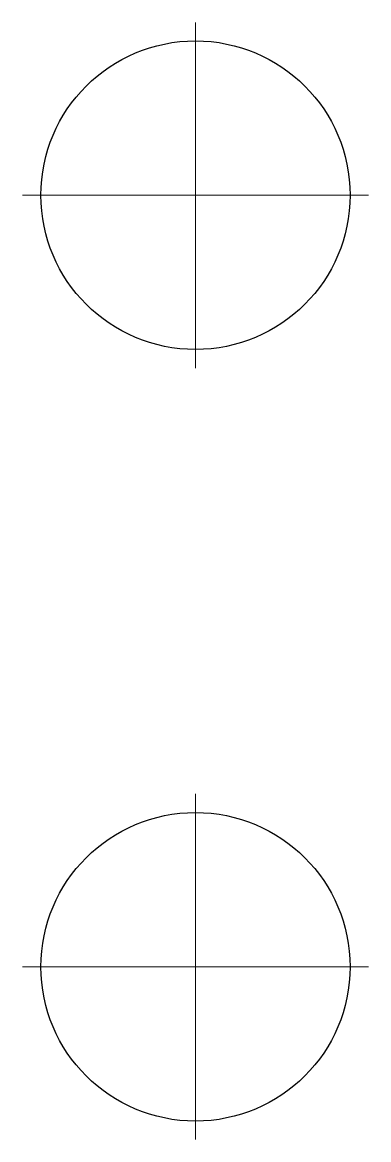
# Model space of a CAD drawing. Header units: millimetres. Extents: x 40 to 1360, y 134 to 546.
# Drawn here: x 331.7 to 337.3, y 339.7 to 357.8 of the extents above; entities that cross this region are included whole.
import ezdxf

# ---------------------------------------------------------------- set-up
doc = ezdxf.new("R2010")
doc.units = ezdxf.units.MM
doc.layers.add('ANNOTATIONS', color=7, linetype='CONTINUOUS', lineweight=18)
doc.layers.add('VISIBLE', color=7, linetype='CONTINUOUS', lineweight=25)

msp = doc.modelspace()

# ---------------------------------------------------------------- linework, layer by layer
at = {"layer": 'ANNOTATIONS'}
for p, q in [((334.5, 352.2), (334.5, 357.8)), ((331.7, 355), (337.3, 355)), ((334.5, 339.7), (334.5, 345.3)), ((331.7, 342.5), (337.3, 342.5))]:
    msp.add_line(p, q, dxfattribs=at)
at = {"layer": 'VISIBLE'}
for centre in [(334.5, 355), (334.5, 342.5)]:
    msp.add_circle(centre, 2.5, dxfattribs=at)

doc.saveas('drawing.dxf')
